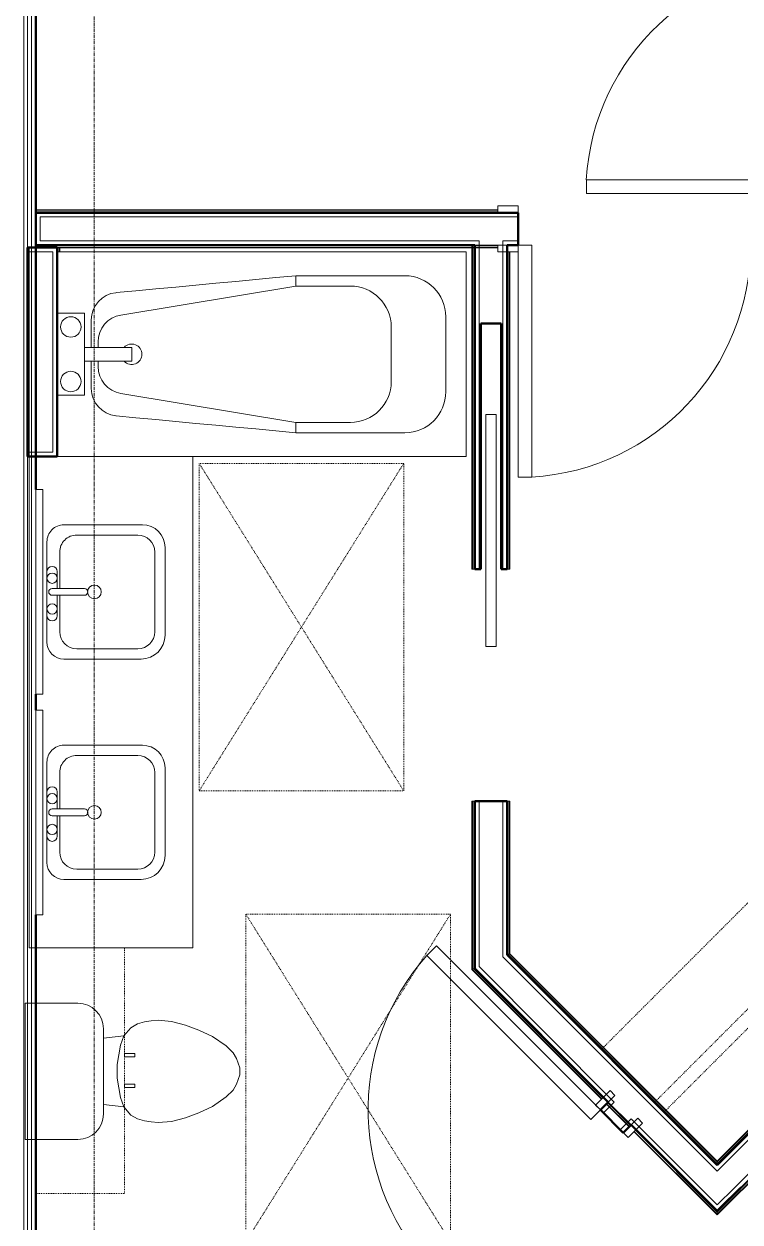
# Model space of a CAD drawing. Header units: inches. Extents: x -4218 to -1830, y 9767 to 12426.
# Drawn here: x -2510.6 to -2405.6, y 10525.4 to 10701 of the extents above; entities that cross this region are included whole.
import ezdxf

# ---------------------------------------------------------------- set-up
doc = ezdxf.new("R2010")
doc.units = ezdxf.units.IN
doc.header["$MEASUREMENT"] = 0
doc.linetypes.add('Dash', pattern=[0.25, 0.125, -0.125])
doc.linetypes.add('Grid Line 1_2_', pattern=[0.875, 0.5, -0.125, 0.125, -0.125])
for name, color, linetype, lineweight in [('0-1', 7, 'Continuous', 5), ('0-2', 253, 'Continuous', 9), ('A-DOOR-1', 7, 'Continuous', 9), ('A-DOOR-2', 50, 'Continuous', 20), ('A-DOOR-FRAM-1', 50, 'Continuous', 20), ('A-GENM-HDLN-1', 7, 'Dash', 9), ('A-WALL-1', 250, 'Continuous', 50), ('A-WALL-2', 10, 'Continuous', 13), ('A-WALL-3', 254, 'Continuous', 9), ('A-WALL-4', 253, 'Continuous', 9), ('A-WALL-5', 252, 'Continuous', 9), ('A-WALL-6', 7, 'Continuous', 9), ('I-WALL-1', 250, 'Continuous', 50), ('I-WALL-3', 253, 'Continuous', 9), ('I-WALL-4', 252, 'Continuous', 9), ('P-SANR-FIXT-1', 7, 'Continuous', 9), ('P-SANR-FIXT-2', 253, 'Continuous', 9), ('P-SANR-FIXT-3', 252, 'Continuous', 9), ('Q-CASE-1', 252, 'Continuous', 9), ('Q-CASE-2', 7, 'Continuous', 9), ('Q-CASE-3', 253, 'Continuous', 9), ('Q-CASE-4', 7, 'Dash', 9), ('Q-CASE-5', 254, 'Continuous', 9), ('Q-CASE-HDLN-1', 7, 'Dash', 9), ('S-GRID-1', 1, 'Grid Line 1_2_', 9)]:
    doc.layers.add(name, color=color, linetype=linetype, lineweight=lineweight)

# ---------------------------------------------------------------- blocks, each defined once
blk = doc.blocks.new('Basic Wall _ INT - W4BØF - _5_8 GYP - 2X4 WOOD_BATT_ - 5_8 GYP_ - ___-2687612-BACKGROUND - 3RD FLOOR')
at = {"layer": 'A-WALL-4'}
for p, q in [((-2444.85, 10562.4), (-2444.91, 10562.37)), ((-2444.7, 10562.46), (-2444.85, 10562.4)), ((-2444.64, 10562.49), (-2444.7, 10562.46)), ((-2444.5, 10562.54), (-2444.52, 10562.53)), ((-2425.16, 10542.71), (-2421.81, 10539.35)), ((-2421.56, 10539.6), (-2424.92, 10542.96)), ((-2408.95, 10526.96), (-2408.95, 10526.99)), ((-2408.95, 10526.71), (-2408.95, 10526.8)), ((-2408.95, 10526.5), (-2408.95, 10526.7)), ((-2408.95, 10526.41), (-2408.95, 10526.5))]:
    blk.add_line(p, q, dxfattribs=at)
at = {"layer": 'A-WALL-5'}
for p, q in [((-2444.85, 10562.4), (-2425.87, 10543.42)), ((-2425.62, 10543.67), (-2444.5, 10562.54)), ((-2425.21, 10542.67), (-2421.85, 10539.31)), ((-2424.97, 10542.84), (-2422.09, 10539.96)), ((-2422.05, 10539.92), (-2421.65, 10539.51)), ((-2408.95, 10526.99), (-2420.85, 10538.9)), ((-2421.1, 10538.65), (-2408.95, 10526.5))]:
    blk.add_line(p, q, dxfattribs=at)
at = {"layer": 'A-WALL-6'}
for p, q in [((-2444.91, 10562.37), (-2425.92, 10543.38)), ((-2444.62, 10562.49), (-2425.71, 10543.58)), ((-2421.14, 10538.6), (-2408.95, 10526.41)), ((-2420.94, 10538.81), (-2408.95, 10526.82))]:
    blk.add_line(p, q, dxfattribs=at)
at = {"layer": 'A-WALL-6', "flags": 128}
for points in [[(-2444.91, 10562.37), (-2444.79, 10562.42), (-2444.7, 10562.46), (-2444.64, 10562.48), (-2444.62, 10562.49)], [(-2444.62, 10562.49), (-2444.62, 10562.49), (-2444.61, 10562.5), (-2444.6, 10562.5), (-2444.58, 10562.51), (-2444.56, 10562.52), (-2444.54, 10562.53)], [(-2408.95, 10526.93), (-2408.95, 10526.9), (-2408.95, 10526.87), (-2408.95, 10526.85), (-2408.95, 10526.83), (-2408.95, 10526.82), (-2408.95, 10526.82)], [(-2408.95, 10526.82), (-2408.95, 10526.79), (-2408.95, 10526.71), (-2408.95, 10526.58), (-2408.95, 10526.41)]]:
    blk.add_lwpolyline(points, dxfattribs=at)
blk = doc.blocks.new('Basic Wall _ INT - W4BØF - _5_8 GYP - 2X4 WOOD_BATT_ - 5_8 GYP_ - ___-2687611-BACKGROUND - 3RD FLOOR')
at = {"layer": 'A-WALL-4'}
for p, q in [((-2439.72, 10564.52), (-2439.75, 10564.51)), ((-2439.55, 10564.6), (-2439.61, 10564.57)), ((-2439.4, 10564.66), (-2439.54, 10564.6)), ((-2439.34, 10564.68), (-2439.4, 10564.66)), ((-2408.95, 10534.21), (-2408.95, 10534.3)), ((-2408.95, 10534), (-2408.95, 10534.21)), ((-2408.95, 10533.91), (-2408.95, 10534)), ((-2408.95, 10533.71), (-2408.95, 10533.74))]:
    blk.add_line(p, q, dxfattribs=at)
at = {"layer": 'A-WALL-5'}
for p, q in [((-2408.95, 10533.71), (-2439.75, 10564.51)), ((-2439.4, 10564.66), (-2408.95, 10534.21))]:
    blk.add_line(p, q, dxfattribs=at)
at = {"layer": 'A-WALL-6'}
for p, q in [((-2408.95, 10533.89), (-2439.62, 10564.56)), ((-2439.34, 10564.68), (-2408.95, 10534.3))]:
    blk.add_line(p, q, dxfattribs=at)
at = {"layer": 'A-WALL-6', "flags": 128}
for points in [[(-2439.71, 10564.53), (-2439.68, 10564.54), (-2439.66, 10564.55), (-2439.65, 10564.55), (-2439.63, 10564.56), (-2439.63, 10564.56), (-2439.62, 10564.56)], [(-2439.62, 10564.56), (-2439.6, 10564.57), (-2439.55, 10564.6), (-2439.45, 10564.63), (-2439.34, 10564.68)], [(-2408.95, 10534.3), (-2408.95, 10534.13), (-2408.95, 10534), (-2408.95, 10533.92), (-2408.95, 10533.89)], [(-2408.95, 10533.89), (-2408.95, 10533.88), (-2408.95, 10533.87), (-2408.95, 10533.85), (-2408.95, 10533.83), (-2408.95, 10533.8), (-2408.95, 10533.77)]]:
    blk.add_lwpolyline(points, dxfattribs=at)
blk = doc.blocks.new('Basic Wall _ INT - W4BØF - _5_8 GYP - 2X4 WOOD_BATT_ - 5_8 GYP_ - ___-2687614-BACKGROUND - 3RD FLOOR')
at = {"layer": 'A-WALL-4'}
for p, q in [((-2439.75, 10564.51), (-2439.72, 10564.52)), ((-2439.61, 10564.57), (-2439.55, 10564.6)), ((-2439.54, 10564.6), (-2439.4, 10564.66)), ((-2439.4, 10564.66), (-2439.34, 10564.68))]:
    blk.add_line(p, q, dxfattribs=at)
at = {"layer": 'A-WALL-5'}
for p, q in [((-2439.75, 10621.06), (-2439.75, 10667.57)), ((-2439.4, 10667.57), (-2439.4, 10621.06)), ((-2439.75, 10621.06), (-2439.72, 10621.06)), ((-2439.61, 10621.06), (-2439.55, 10621.06)), ((-2439.54, 10621.06), (-2439.4, 10621.06)), ((-2439.4, 10621.06), (-2439.34, 10621.06)), ((-2439.72, 10587.06), (-2439.75, 10587.06)), ((-2439.75, 10564.51), (-2439.75, 10587.06)), ((-2439.55, 10587.06), (-2439.61, 10587.06)), ((-2439.4, 10587.06), (-2439.54, 10587.06)), ((-2439.34, 10587.06), (-2439.4, 10587.06)), ((-2439.4, 10587.06), (-2439.4, 10564.66))]:
    blk.add_line(p, q, dxfattribs=at)
at = {"layer": 'A-WALL-6'}
for p, q in [((-2439.62, 10621.06), (-2439.62, 10667.57)), ((-2439.34, 10667.57), (-2439.34, 10621.06)), ((-2439.71, 10621.06), (-2439.75, 10621.06)), ((-2439.62, 10621.06), (-2439.71, 10621.06)), ((-2439.34, 10621.06), (-2439.62, 10621.06)), ((-2439.75, 10587.06), (-2439.71, 10587.06)), ((-2439.71, 10587.06), (-2439.62, 10587.06)), ((-2439.62, 10564.56), (-2439.62, 10587.06)), ((-2439.62, 10587.06), (-2439.34, 10587.06)), ((-2439.34, 10587.06), (-2439.34, 10564.68))]:
    blk.add_line(p, q, dxfattribs=at)
at = {"layer": 'A-WALL-6', "flags": 128}
for points in [[(-2439.62, 10564.56), (-2439.63, 10564.56), (-2439.63, 10564.56), (-2439.65, 10564.55), (-2439.66, 10564.55), (-2439.68, 10564.54), (-2439.71, 10564.53)], [(-2439.34, 10564.68), (-2439.45, 10564.63), (-2439.55, 10564.6), (-2439.6, 10564.57), (-2439.62, 10564.56)]]:
    blk.add_lwpolyline(points, dxfattribs=at)
blk = doc.blocks.new('Basic Wall _ INT - W4BØF - _5_8 GYP - 2X4 WOOD_BATT_ - 5_8 GYP_ - ___-2687613-BACKGROUND - 3RD FLOOR')
at = {"layer": 'A-WALL-3'}
for p, q in [((-2444.85, 10668.57), (-2444.91, 10668.57)), ((-2444.7, 10668.57), (-2444.85, 10668.57)), ((-2444.64, 10668.57), (-2444.7, 10668.57)), ((-2444.5, 10668.57), (-2444.52, 10668.57))]:
    blk.add_line(p, q, dxfattribs=at)
at = {"layer": 'A-WALL-4'}
for p, q in [((-2444.91, 10668.57), (-2444.62, 10668.57)), ((-2444.85, 10668.43), (-2444.85, 10668.38)), ((-2444.85, 10668.37), (-2444.85, 10668.29)), ((-2444.85, 10668.28), (-2444.85, 10668.17)), ((-2444.62, 10668.57), (-2444.61, 10668.57)), ((-2444.61, 10668.57), (-2444.6, 10668.57)), ((-2444.6, 10668.57), (-2444.56, 10668.57)), ((-2444.91, 10562.37), (-2444.85, 10562.4)), ((-2444.85, 10562.4), (-2444.7, 10562.46)), ((-2444.7, 10562.46), (-2444.64, 10562.49)), ((-2444.52, 10562.53), (-2444.5, 10562.54))]:
    blk.add_line(p, q, dxfattribs=at)
at = {"layer": 'A-WALL-5'}
for p, q in [((-2444.91, 10668.43), (-2444.91, 10668.38)), ((-2444.91, 10668.37), (-2444.91, 10668.29)), ((-2444.91, 10668.28), (-2444.91, 10668.17)), ((-2444.85, 10668.16), (-2444.85, 10621.06)), ((-2444.56, 10668.57), (-2444.54, 10668.57)), ((-2444.54, 10668.57), (-2444.5, 10668.57)), ((-2444.5, 10621.06), (-2444.5, 10668.57)), ((-2444.91, 10621.06), (-2444.85, 10621.06)), ((-2444.85, 10621.06), (-2444.7, 10621.06)), ((-2444.7, 10621.06), (-2444.64, 10621.06)), ((-2444.52, 10621.06), (-2444.5, 10621.06)), ((-2444.85, 10587.06), (-2444.91, 10587.06)), ((-2444.7, 10587.06), (-2444.85, 10587.06)), ((-2444.85, 10587.06), (-2444.85, 10562.4)), ((-2444.64, 10587.06), (-2444.7, 10587.06)), ((-2444.5, 10587.06), (-2444.52, 10587.06)), ((-2444.5, 10562.54), (-2444.5, 10587.06))]:
    blk.add_line(p, q, dxfattribs=at)
at = {"layer": 'A-WALL-6'}
for p, q in [((-2444.91, 10668.16), (-2444.91, 10621.06)), ((-2444.62, 10668.57), (-2444.62, 10621.06)), ((-2444.62, 10621.06), (-2444.91, 10621.06)), ((-2444.54, 10621.06), (-2444.62, 10621.06)), ((-2444.5, 10621.06), (-2444.54, 10621.06)), ((-2444.91, 10587.06), (-2444.62, 10587.06)), ((-2444.91, 10587.06), (-2444.91, 10562.37)), ((-2444.62, 10587.06), (-2444.62, 10562.49)), ((-2444.62, 10587.06), (-2444.54, 10587.06)), ((-2444.54, 10587.06), (-2444.5, 10587.06))]:
    blk.add_line(p, q, dxfattribs=at)
at = {"layer": 'A-WALL-6', "flags": 128}
for points in [[(-2444.62, 10562.49), (-2444.64, 10562.48), (-2444.7, 10562.46), (-2444.79, 10562.42), (-2444.91, 10562.37)], [(-2444.54, 10562.53), (-2444.56, 10562.52), (-2444.58, 10562.51), (-2444.6, 10562.5), (-2444.61, 10562.5), (-2444.62, 10562.49), (-2444.62, 10562.49)]]:
    blk.add_lwpolyline(points, dxfattribs=at)
blk = doc.blocks.new('POCKET - FLUSH - 2-10 x 6-8-2882530-BACKGROUND - 3RD FLOOR')
at = {"layer": 'A-DOOR-2'}
for p, q in [((-39.67, -0.75), (-39.67, 0.75)), ((-39.67, 0.75), (-5.67, 0.75)), ((-5.67, 0.75), (-5.67, -0.75)), ((-5.67, -0.75), (-39.67, -0.75))]:
    blk.add_line(p, q, dxfattribs=at)
blk = doc.blocks.new('Bath Tub - Maestro - 60_x30_-1372872-BACKGROUND - 3RD FLOOR')
at = {"layer": 'P-SANR-FIXT-1'}
for p, q in [((60, 0), (0, 0)), ((60, -30), (60, 0)), ((35, -3.5), (51, -3.5)), ((35, -5), (35, -3.5)), ((35, -5), (9.35, -9.26)), ((43, -5), (35, -5)), ((4, -9), (0, -9)), ((4, -14), (4, -9)), ((5, -14), (5, -9.96)), ((57, -9.5), (57, -20.5)), ((49, -19), (49, -11)), ((4, -16), (4, -14)), ((4, -14), (10.94, -14)), ((6, -13.2), (6, -14)), ((10.94, -16), (10.94, -14)), ((4, -21), (4, -16)), ((10.94, -16), (4, -16)), ((5, -20.04), (5, -16)), ((6, -16), (6, -16.8)), ((0, -21), (4, -21)), ((9.35, -20.74), (35, -25)), ((35, -25), (35, -26.5)), ((35, -25), (43, -25)), ((51, -26.5), (35, -26.5)), ((19.88, -30), (60, -30))]:
    blk.add_line(p, q, dxfattribs=at)
at = {"layer": 'P-SANR-FIXT-1', "flags": 128}
for points in [[(8.63, -5.97), (11.56, -5.7), (14.49, -5.42), (17.42, -5.15), (20.35, -4.87), (23.28, -4.6), (26.21, -4.32), (29.14, -4.05), (32.07, -3.77), (35, -3.5)], [(35, -26.5), (32.07, -26.23), (29.14, -25.95), (26.21, -25.68), (23.28, -25.4), (20.35, -25.13), (17.42, -24.85), (14.49, -24.58), (11.56, -24.3), (8.63, -24.03)]]:
    blk.add_lwpolyline(points, dxfattribs=at)
at = {"layer": 'P-SANR-FIXT-1'}
for centre, radius, start, end in [((51, -9.5), 6, 0, 90), ((43, -11), 6, 360, 90), ((9, -9.96), 4, 95.3558, 180), ((2, -11), 1.5, 0, 180), ((10, -13.2), 4, 99.4223, 180), ((2, -11), 1.5, 180, 360), ((10.94, -15), 1.5, 0, 137.9289), ((10.94, -15), 1.5, 222.0711, 360), ((2, -19), 1.5, 0, 180), ((10, -16.8), 4, 180, 260.5777), ((2, -19), 1.5, 180, 360), ((43, -19), 6, 270, 0), ((9, -20.04), 4, 180, 264.6442), ((51, -20.5), 6, 270, 0)]:
    blk.add_arc(centre, radius, start, end, dxfattribs=at)
at = {"layer": 'P-SANR-FIXT-2'}
blk.add_line((0, -9), (0, -21), dxfattribs=at)
at = {"layer": 'P-SANR-FIXT-3'}
for p, q in [((0, 0), (0, -9)), ((0, -9), (0, -21)), ((0, -21), (0, -30))]:
    blk.add_line(p, q, dxfattribs=at)
blk = doc.blocks.new('Toilet-Domestic-3D - Toilet-Domestic-3D-1352612-BACKGROUND - 3RD FLOOR')
at = {"layer": 'P-SANR-FIXT-1'}
for p, q in [((-9.98, 11.75), (-9.98, 17.93)), ((9.98, 17.93), (9.98, 11.75)), ((6.25, 8.02), (-6.25, 8.02)), ((-4.86, 8.02), (-5.21, 5)), ((4.86, 8.02), (5.21, 5)), ((-3.84, 5.5), (-5.21, 5)), ((-1, 6), (-3.84, 5.5)), ((1, 6), (-1, 6)), ((3.84, 5.5), (1, 6)), ((5.21, 5), (3.84, 5.5)), ((-6.4, 4), (-6.97, 3)), ((-5.21, 5), (-6.4, 4)), ((6.4, 4), (5.21, 5)), ((6.97, 3), (6.4, 4)), ((-7.24, 2), (-7.41, 1)), ((-6.97, 3), (-7.24, 2)), ((7.24, 2), (6.97, 3)), ((7.41, 1), (7.24, 2)), ((-7.41, 1), (-7.5, 0)), ((7.5, 0), (7.41, 1)), ((-7.5, 0), (-7.33, -1.99)), ((7.33, -1.99), (7.5, 0)), ((-7.33, -1.99), (-6.79, -4)), ((6.79, -4), (7.33, -1.99)), ((-6.79, -4), (-6.06, -6)), ((6.06, -6), (6.79, -4)), ((-6.06, -6), (-5.13, -8)), ((5.13, -8), (6.06, -6)), ((-5.13, -8), (-3.74, -10)), ((3.74, -10), (5.13, -8)), ((-3.74, -10), (-2.74, -11)), ((2.74, -11), (3.74, -10)), ((-2.74, -11), (-1.87, -11.5)), ((-1.87, -11.5), (-0.5, -12)), ((-0.5, -12), (0.5, -12)), ((0.5, -12), (1.87, -11.5)), ((1.87, -11.5), (2.74, -11))]:
    blk.add_line(p, q, dxfattribs=at)
for centre, start, end in [((-6.25, 11.75), 180, 270), ((6.25, 11.75), 270, 360)]:
    blk.add_arc(centre, 3.73, start, end, dxfattribs=at)
at = {"layer": 'P-SANR-FIXT-3'}
for p, q in [((-9.98, 19.48), (9.98, 19.48)), ((-9.98, 17.93), (-9.98, 19.48)), ((9.98, 19.48), (9.98, 17.93))]:
    blk.add_line(p, q, dxfattribs=at)
blk = doc.blocks.new('Bath Vanity - Bath Vanity 72_-2551085-BACKGROUND - 3RD FLOOR')
at = {"layer": 'Q-CASE-1'}
for p, q in [((36.74, 0), (-35.26, 0)), ((-35.26, 0), (-35.26, -1)), ((36.74, -4.13), (36.74, -1))]:
    blk.add_line(p, q, dxfattribs=at)
at = {"layer": 'Q-CASE-2'}
for p, q in [((-35.26, -1), (-35.26, -24)), ((36.74, -24), (36.74, -4.13)), ((-35.26, -24), (36.74, -24))]:
    blk.add_line(p, q, dxfattribs=at)
at = {"layer": 'Q-CASE-3'}
blk.add_line((36.74, -1), (36.74, -0.04), dxfattribs=at)
blk = doc.blocks.new('ADA Clearances - 30_x48_-3054095-BACKGROUND - 3RD FLOOR')
at = {"layer": 'A-GENM-HDLN-1'}
for p, q in [((15, -24), (-15, 24)), ((-15, -24), (15, 24)), ((15, 24), (-15, 24)), ((-15, 24), (-15, -24)), ((15, -24), (15, 24)), ((-15, -24), (15, -24))]:
    blk.add_line(p, q, dxfattribs=at)
blk = doc.blocks.new('M_Sink Vanity-Square - 500 x 440mm-1352614-BACKGROUND - 3RD FLOOR')
at = {"layer": 'P-SANR-FIXT-1'}
for p, q in [((7.96, 7.09), (-6.72, 7.09)), ((7.96, 7.09), (-6.72, 7.09)), ((3.62, 7.09), (-2.88, 7.09)), ((-2.88, 5.59), (0.12, 5.59)), ((0.12, 6.33), (0.12, 1.59)), ((1.12, 6.33), (1.12, 1.59)), ((1.12, 5.59), (3.62, 5.59)), ((-9.22, 4.59), (-9.22, -6.73)), ((-9.22, 4.59), (-9.22, -6.73)), ((0.12, 5.22), (-5.22, 5.22)), ((6.46, 5.22), (1.12, 5.22)), ((10.46, -6.91), (10.46, 4.59)), ((10.46, -6.91), (10.46, 4.59)), ((-7.72, 2.72), (-7.72, -6.23)), ((8.96, -6.23), (8.96, 2.72)), ((-5.22, -8.73), (6.46, -8.73)), ((-5.72, -10.23), (7.14, -10.23)), ((-5.72, -10.23), (7.14, -10.23))]:
    blk.add_line(p, q, dxfattribs=at)
for centre, radius, start, end in [((-6.72, 4.59), 2.5, 90, 180), ((-6.72, 4.59), 2.5, 90, 180), ((-2.88, 6.34), 0.75, 90, 270), ((-1.88, 6.34), 0.75, 360, 180), ((2.62, 6.34), 0.75, 360, 180), ((3.62, 6.34), 0.75, 270, 90), ((7.96, 4.59), 2.5, 0, 90), ((7.96, 4.59), 2.5, 360, 90), ((-1.88, 6.34), 0.75, 180, 0), ((0.62, 6.33), 0.5, 360, 180), ((2.62, 6.34), 0.75, 180, 360), ((-5.22, 2.72), 2.5, 90, 180), ((6.46, 2.72), 2.5, 0, 90), ((0.62, 0.13), 1, 360, 180), ((0.62, 0.13), 1, 180, 0), ((0.62, 1.59), 0.5, 180, 0), ((-5.72, -6.73), 3.5, 180, 270), ((-5.72, -6.73), 3.5, 180, 270), ((-5.22, -6.23), 2.5, 180, 270), ((6.46, -6.23), 2.5, 270, 0), ((7.14, -6.91), 3.32, 270, 360), ((7.14, -6.91), 3.32, 270, 0)]:
    blk.add_arc(centre, radius, start, end, dxfattribs=at)
blk = doc.blocks.new('Basic Wall _ INT - W4BØF - _5_8 GYP - 2X4 WOOD_BATT_ - 5_8 GYP_ - ___-2687616-BACKGROUND - 3RD FLOOR')
at = {"layer": 'A-WALL-4'}
for p, q in [((-2408.95, 10526.99), (-2408.95, 10526.96)), ((-2408.95, 10526.8), (-2408.95, 10526.71)), ((-2408.95, 10526.7), (-2408.95, 10526.5)), ((-2408.95, 10526.5), (-2408.95, 10526.41))]:
    blk.add_line(p, q, dxfattribs=at)
at = {"layer": 'A-WALL-5'}
for p, q in [((-2408.95, 10526.99), (-2335.14, 10600.8)), ((-2334.89, 10600.55), (-2408.95, 10526.5))]:
    blk.add_line(p, q, dxfattribs=at)
at = {"layer": 'A-WALL-6'}
for p, q in [((-2408.95, 10526.82), (-2335.05, 10600.71)), ((-2334.85, 10600.51), (-2408.95, 10526.41))]:
    blk.add_line(p, q, dxfattribs=at)
at = {"layer": 'A-WALL-6', "flags": 128}
for points in [[(-2408.95, 10526.82), (-2408.95, 10526.82), (-2408.95, 10526.83), (-2408.95, 10526.85), (-2408.95, 10526.87), (-2408.95, 10526.9), (-2408.95, 10526.93)], [(-2408.95, 10526.41), (-2408.95, 10526.58), (-2408.95, 10526.71), (-2408.95, 10526.79), (-2408.95, 10526.82)]]:
    blk.add_lwpolyline(points, dxfattribs=at)
blk = doc.blocks.new('Basic Wall _ INT - W4BØF - _5_8 GYP - 2X4 WOOD_BATT_ - 5_8 GYP_ - ___-2687615-BACKGROUND - 3RD FLOOR')
at = {"layer": 'A-WALL-4'}
for p, q in [((-2408.95, 10534.3), (-2408.95, 10534.21)), ((-2408.95, 10534.21), (-2408.95, 10534)), ((-2408.95, 10534), (-2408.95, 10533.91)), ((-2408.95, 10533.74), (-2408.95, 10533.71))]:
    blk.add_line(p, q, dxfattribs=at)
at = {"layer": 'A-WALL-5'}
for p, q in [((-2352.71, 10590.44), (-2408.95, 10534.21)), ((-2408.95, 10533.71), (-2352.3, 10590.36))]:
    blk.add_line(p, q, dxfattribs=at)
at = {"layer": 'A-WALL-6'}
for p, q in [((-2352.3, 10590.54), (-2408.95, 10533.89)), ((-2352.71, 10590.53), (-2408.95, 10534.3))]:
    blk.add_line(p, q, dxfattribs=at)
at = {"layer": 'A-WALL-6', "flags": 128}
for points in [[(-2408.95, 10533.89), (-2408.95, 10533.92), (-2408.95, 10534), (-2408.95, 10534.13), (-2408.95, 10534.3)], [(-2408.95, 10533.77), (-2408.95, 10533.8), (-2408.95, 10533.83), (-2408.95, 10533.85), (-2408.95, 10533.87), (-2408.95, 10533.88), (-2408.95, 10533.89)]]:
    blk.add_lwpolyline(points, dxfattribs=at)
blk = doc.blocks.new('OD_CW_Closet - OD_CW_Closet-2622443-BACKGROUND - 3RD FLOOR')
at = {"layer": 'Q-CASE-HDLN-1'}
for p, q in [((0.74, -24), (0.74, 0)), ((0.74, 0), (80.94, 0)), ((80.94, 0), (80.94, -24)), ((0.74, -11), (80.94, -11)), ((0.74, -13), (80.94, -13)), ((80.94, -24), (0.74, -24))]:
    blk.add_line(p, q, dxfattribs=at)
blk = doc.blocks.new('SWING - SINGLE - FLUSH - 2-10 x 6-8 - PRIVACY-3199407-BACKGROUND - 3RD FLOOR')
at = {"layer": 'A-DOOR-1'}
blk.add_arc((17, 2.37), 34.07, 93.3657, 180, dxfattribs=at)
at = {"layer": 'A-DOOR-2'}
for p, q in [((15, 2.37), (15, 36.38)), ((17, 36.38), (15, 36.38)), ((17, 2.37), (17, 36.38)), ((17, 2.37), (15, 2.37))]:
    blk.add_line(p, q, dxfattribs=at)
at = {"layer": 'A-DOOR-FRAM-1'}
for p, q in [((-17, 3.37), (-20, 3.37)), ((-20, 3.37), (-20, 2.37)), ((-20, 2.37), (-17, 2.37)), ((-17, 2.37), (-17, 3.37)), ((20, 3.37), (17, 3.37)), ((17, 3.37), (17, 2.37)), ((17, 2.37), (20, 2.37)), ((20, 2.37), (20, 3.37)), ((-17, -2.38), (-20, -2.38)), ((-20, -2.38), (-20, -3.38)), ((-20, -3.38), (-17, -3.38)), ((-17, -3.38), (-17, -2.38)), ((20, -2.38), (17, -2.38)), ((17, -2.38), (17, -3.38)), ((17, -3.38), (20, -3.38)), ((20, -3.38), (20, -2.38))]:
    blk.add_line(p, q, dxfattribs=at)
blk = doc.blocks.new('SWING - SINGLE - FLUSH - 2-8 x 6-8 - PASSAGE-3199406-BACKGROUND - 3RD FLOOR')
at = {"layer": 'A-DOOR-1'}
blk.add_arc((16, 2.37), 32.07, 93.5759, 180, dxfattribs=at)
at = {"layer": 'A-DOOR-2'}
for p, q in [((14, 2.37), (14, 34.38)), ((16, 34.38), (14, 34.38)), ((16, 2.37), (16, 34.38)), ((16, 2.37), (14, 2.37))]:
    blk.add_line(p, q, dxfattribs=at)
at = {"layer": 'A-DOOR-FRAM-1'}
for p, q in [((-16, 3.37), (-19, 3.37)), ((-19, 3.37), (-19, 2.37)), ((-19, 2.37), (-16, 2.37)), ((-16, 2.37), (-16, 3.37)), ((19, 3.37), (16, 3.37)), ((16, 3.37), (16, 2.37)), ((16, 2.37), (19, 2.37)), ((19, 2.37), (19, 3.37)), ((-16, -2.38), (-19, -2.38)), ((-19, -2.38), (-19, -3.38)), ((-19, -3.38), (-16, -3.38)), ((-16, -3.38), (-16, -2.38)), ((19, -2.38), (16, -2.38)), ((16, -2.38), (16, -3.38)), ((16, -3.38), (19, -3.38)), ((19, -3.38), (19, -2.38))]:
    blk.add_line(p, q, dxfattribs=at)
blk = doc.blocks.new('SWING - SINGLE - FLUSH - 2-10 x 6-8 - PRIVACY-3199405-BACKGROUND - 3RD FLOOR')
at = {"layer": 'A-DOOR-1'}
blk.add_arc((17, -2.38), 34.07, 180, 266.6343, dxfattribs=at)
at = {"layer": 'A-DOOR-2'}
for p, q in [((15, -2.38), (15, -36.38)), ((17, -2.38), (15, -2.38)), ((17, -2.38), (17, -36.38)), ((17, -36.38), (15, -36.38))]:
    blk.add_line(p, q, dxfattribs=at)
at = {"layer": 'A-DOOR-FRAM-1'}
for p, q in [((-20, 2.37), (-20, 3.37)), ((-20, 3.37), (-17, 3.37)), ((-17, 2.37), (-20, 2.37)), ((-17, 3.37), (-17, 2.37)), ((17, 2.37), (17, 3.37)), ((17, 3.37), (20, 3.37)), ((20, 2.37), (17, 2.37)), ((20, 3.37), (20, 2.37)), ((-20, -2.38), (-17, -2.38)), ((-20, -3.38), (-20, -2.38)), ((-17, -3.38), (-20, -3.38)), ((-17, -2.38), (-17, -3.38)), ((17, -2.38), (20, -2.38)), ((17, -3.38), (17, -2.38)), ((20, -3.38), (17, -3.38)), ((20, -2.38), (20, -3.38))]:
    blk.add_line(p, q, dxfattribs=at)
blk = doc.blocks.new('Basic Wall _ INT - W4BØF - _5_8 GYP - 2X4 WOOD_BATT_ - 5_8 GYP_ - ___-2694537-BACKGROUND - 3RD FLOOR')
at = {"layer": 'A-WALL-4'}
for p, q in [((-2508.87, 10673.74), (-2508.87, 10673.68)), ((-2508.87, 10673.68), (-2508.87, 10673.53)), ((-2508.87, 10673.53), (-2508.87, 10673.46)), ((-2508.87, 10673.35), (-2508.87, 10673.32)), ((-2441.12, 10673.32), (-2438.12, 10673.32))]:
    blk.add_line(p, q, dxfattribs=at)
at = {"layer": 'A-WALL-5'}
for p, q in [((-2508.87, 10673.45), (-2508.87, 10673.74)), ((-2441.12, 10673.68), (-2508.87, 10673.68)), ((-2508.87, 10673.37), (-2508.87, 10673.45)), ((-2508.87, 10673.32), (-2508.87, 10673.37)), ((-2508.87, 10673.32), (-2441.12, 10673.32))]:
    blk.add_line(p, q, dxfattribs=at)
at = {"layer": 'A-WALL-6'}
for p, q in [((-2441.12, 10673.74), (-2508.87, 10673.74)), ((-2441.12, 10673.45), (-2508.87, 10673.45))]:
    blk.add_line(p, q, dxfattribs=at)
blk = doc.blocks.new('Basic Wall _ INT - W4BØF - _5_8 GYP - 2X4 WOOD_BATT_ - 5_8 GYP_ - ___-2694538-BACKGROUND - 3RD FLOOR')
at = {"layer": 'A-WALL-4'}
for p, q in [((-2508.87, 10668.57), (-2508.87, 10668.55)), ((-2508.87, 10668.43), (-2508.87, 10668.37)), ((-2508.87, 10668.37), (-2508.87, 10668.22)), ((-2444.79, 10668.22), (-2444.91, 10668.22)), ((-2444.7, 10668.22), (-2444.79, 10668.22)), ((-2444.64, 10668.22), (-2444.7, 10668.22)), ((-2444.5, 10668.57), (-2441.12, 10668.57)), ((-2443.88, 10668.22), (-2444.5, 10668.22)), ((-2441.12, 10668.22), (-2443.87, 10668.22))]:
    blk.add_line(p, q, dxfattribs=at)
at = {"layer": 'A-WALL-5'}
for p, q in [((-2508.87, 10668.53), (-2508.87, 10668.57)), ((-2508.87, 10668.57), (-2444.5, 10668.57)), ((-2508.87, 10668.51), (-2508.87, 10668.53)), ((-2508.87, 10668.45), (-2508.87, 10668.51)), ((-2508.87, 10668.2), (-2508.87, 10668.45)), ((-2444.91, 10668.22), (-2508.87, 10668.22)), ((-2505.79, 10668.16), (-2508.87, 10668.16)), ((-2505.55, 10668.16), (-2505.6, 10668.16)), ((-2505.45, 10668.16), (-2505.55, 10668.16)), ((-2505.34, 10668.16), (-2505.45, 10668.16)), ((-2444.79, 10668.16), (-2444.91, 10668.16)), ((-2444.7, 10668.16), (-2444.79, 10668.16)), ((-2444.64, 10668.16), (-2444.7, 10668.16)), ((-2444.5, 10668.45), (-2443.88, 10668.45)), ((-2443.88, 10668.16), (-2444.5, 10668.16)), ((-2441.12, 10668.16), (-2443.86, 10668.16)), ((-2443.84, 10668.45), (-2441.12, 10668.45))]:
    blk.add_line(p, q, dxfattribs=at)
at = {"layer": 'A-WALL-6'}
for p, q in [((-2508.87, 10668.45), (-2444.5, 10668.45)), ((-2444.91, 10668.16), (-2505.34, 10668.16))]:
    blk.add_line(p, q, dxfattribs=at)
blk = doc.blocks.new('SWING - SINGLE - FLUSH - 2-10 x 6-8 - PASSAGE-3199424-BACKGROUND - 3RD FLOOR')
at = {"layer": 'A-DOOR-1'}
blk.add_arc((17, 2.37), 34.07, 93.3657, 180, dxfattribs=at)
at = {"layer": 'A-DOOR-2'}
for p, q in [((15, 2.37), (15, 36.38)), ((17, 36.38), (15, 36.38)), ((17, 2.37), (17, 36.38)), ((17, 2.37), (15, 2.37))]:
    blk.add_line(p, q, dxfattribs=at)
at = {"layer": 'A-DOOR-FRAM-1'}
for p, q in [((-17, 3.37), (-20, 3.37)), ((-20, 3.37), (-20, 2.37)), ((-20, 2.37), (-17, 2.37)), ((-17, 2.37), (-17, 3.37)), ((20, 3.37), (17, 3.37)), ((17, 3.37), (17, 2.37)), ((17, 2.37), (20, 2.37)), ((20, 2.37), (20, 3.37)), ((-17, -2.38), (-20, -2.38)), ((-20, -2.38), (-20, -3.38)), ((-20, -3.38), (-17, -3.38)), ((-17, -3.38), (-17, -2.38)), ((20, -2.38), (17, -2.38)), ((17, -2.38), (17, -3.38)), ((17, -3.38), (20, -3.38)), ((20, -3.38), (20, -2.38))]:
    blk.add_line(p, q, dxfattribs=at)
blk = doc.blocks.new('300 Series Wall Hung Cabinet_326 - 36_-2909952-BACKGROUND - 3RD FLOOR')
at = {"layer": 'Q-CASE-2'}
for p, q in [((-2.5, -13.19), (-2.01, -13.19)), ((-2.5, -13.19), (-2.5, -14.69)), ((-2.01, -14.69), (-2.01, -13.19)), ((2, -13.19), (2.49, -13.19)), ((2, -13.19), (2, -14.69)), ((2.49, -14.69), (2.49, -13.19)), ((-2.5, -14.69), (-2.01, -14.69)), ((2, -14.69), (2.49, -14.69))]:
    blk.add_line(p, q, dxfattribs=at)
at = {"layer": 'Q-CASE-4'}
for p, q in [((18, -0.19), (-18, -0.19)), ((-18, -0.19), (-18, -13.19)), ((18, -13.19), (18, -0.19)), ((-18, -13.19), (18, -13.19))]:
    blk.add_line(p, q, dxfattribs=at)
blk = doc.blocks.new('BATHROOM MIRROR - BATHROOM MIRROR 30_-3124767-BACKGROUND - 3RD FLOOR')
at = {"layer": 'Q-CASE-2'}
for p, q in [((15.74, 24), (-14.26, 24)), ((-14.26, 23), (-14.26, 24)), ((-14.26, 23), (15.74, 23)), ((15.74, 24), (15.74, 23))]:
    blk.add_line(p, q, dxfattribs=at)
at = {"layer": 'Q-CASE-5'}
blk.add_line((12.74, 24), (-11.26, 24), dxfattribs=at)
blk = doc.blocks.new('Basic Wall _ INT - W4FØF - INT - _5_8 GYP - 2X4 WOOD_BATT__ - ___-3105905-BACKGROUND - 3RD FLOOR')
at = {"layer": 'A-WALL-4'}
for p, q in [((-2505.4, 10668.2), (-2505.54, 10668.2)), ((-2505.34, 10668.2), (-2505.4, 10668.2))]:
    blk.add_line(p, q, dxfattribs=at)
at = {"layer": 'A-WALL-5'}
for p, q in [((-2505.72, 10668.2), (-2505.75, 10668.2)), ((-2505.75, 10668.2), (-2505.75, 10667.57)), ((-2505.55, 10668.2), (-2505.61, 10668.2)), ((-2505.4, 10667.57), (-2505.4, 10668.16))]:
    blk.add_line(p, q, dxfattribs=at)
at = {"layer": 'A-WALL-6'}
for p, q in [((-2505.75, 10668.2), (-2505.71, 10668.2)), ((-2505.71, 10668.2), (-2505.62, 10668.2)), ((-2505.62, 10667.57), (-2505.62, 10668.2)), ((-2505.62, 10668.2), (-2505.34, 10668.2)), ((-2505.34, 10667.57), (-2505.34, 10668.2))]:
    blk.add_line(p, q, dxfattribs=at)
blk = doc.blocks.new('CTR - 1st Phase - Unit Layouts_rvt-1-BACKGROUND - 3RD FLOOR')
at = {"layer": 'A-WALL-1'}
for p, q in [((-2438.12, 10673.32), (-2508.87, 10673.32)), ((-2508.87, 10673.32), (-2508.87, 10672.7)), ((-2508.87, 10672.7), (-2508.87, 10669.2)), ((-2438.12, 10668.57), (-2438.12, 10673.32)), ((-2508.87, 10669.2), (-2508.87, 10668.57)), ((-2509.87, 10668.2), (-2510.12, 10668.2)), ((-2510.12, 10668.2), (-2510.12, 10637.57)), ((-2506.37, 10668.2), (-2509.87, 10668.2)), ((-2508.87, 10668.57), (-2444.5, 10668.57)), ((-2505.75, 10668.2), (-2506.37, 10668.2)), ((-2505.75, 10637.57), (-2505.75, 10668.2)), ((-2444.5, 10668.57), (-2444.5, 10621.06)), ((-2439.75, 10621.06), (-2439.75, 10668.57)), ((-2439.75, 10668.57), (-2438.12, 10668.57)), ((-2443.62, 10621.06), (-2443.62, 10657.06)), ((-2443.62, 10657.06), (-2440.62, 10657.06)), ((-2440.62, 10657.06), (-2440.62, 10621.06)), ((-2510.12, 10637.57), (-2509.87, 10637.57)), ((-2509.87, 10637.57), (-2506.37, 10637.57)), ((-2506.37, 10637.57), (-2505.75, 10637.57)), ((-2444.5, 10621.06), (-2443.62, 10621.06)), ((-2440.62, 10621.06), (-2439.75, 10621.06)), ((-2352.3, 10590.36), (-2408.95, 10533.71)), ((-2439.75, 10587.06), (-2444.5, 10587.06)), ((-2444.5, 10587.06), (-2444.5, 10569.26)), ((-2439.75, 10564.51), (-2439.75, 10587.06)), ((-2444.5, 10569.26), (-2444.5, 10563.43)), ((-2444.5, 10563.43), (-2444.5, 10562.54)), ((-2408.95, 10533.71), (-2439.75, 10564.51)), ((-2444.5, 10562.54), (-2424.92, 10542.96)), ((-2424.92, 10542.96), (-2426.07, 10541.81)), ((-2426.07, 10541.81), (-2422.71, 10538.45)), ((-2422.71, 10538.45), (-2421.56, 10539.6)), ((-2421.56, 10539.6), (-2408.95, 10526.99)), ((-2408.51, 10527.44), (-2405.59, 10530.35)), ((-2408.95, 10526.99), (-2408.51, 10527.44))]:
    blk.add_line(p, q, dxfattribs=at)
at = {"layer": 'A-WALL-2'}
for p, q in [((-2508.25, 10672.7), (-2508.25, 10669.2)), ((-2438.12, 10672.7), (-2508.25, 10672.7)), ((-2443.87, 10669.2), (-2508.25, 10669.2)), ((-2443.87, 10669.2), (-2443.87, 10668.57)), ((-2440.37, 10669.2), (-2440.37, 10668.57)), ((-2438.12, 10669.2), (-2440.37, 10669.2)), ((-2509.87, 10667.57), (-2509.87, 10668.2)), ((-2509.87, 10668.2), (-2509.87, 10667.57)), ((-2506.37, 10667.57), (-2509.87, 10667.57)), ((-2509.87, 10667.57), (-2509.87, 10638.2)), ((-2506.37, 10667.57), (-2506.37, 10638.2)), ((-2443.87, 10668.57), (-2443.87, 10621.06)), ((-2440.37, 10668.57), (-2440.37, 10621.06)), ((-2509.87, 10638.2), (-2506.37, 10638.2)), ((-2509.87, 10637.57), (-2509.87, 10638.2)), ((-2509.87, 10638.2), (-2509.87, 10637.57)), ((-2333.46, 10603.36), (-2406.03, 10530.79)), ((-2351.67, 10590.1), (-2408.51, 10533.27)), ((-2443.87, 10587.06), (-2443.87, 10568.64)), ((-2440.37, 10587.06), (-2440.37, 10565.14)), ((-2443.87, 10567.75), (-2443.87, 10568.64)), ((-2443.87, 10562.8), (-2443.87, 10567.75)), ((-2440.37, 10564.25), (-2440.37, 10565.14)), ((-2440.37, 10564.25), (-2408.95, 10532.83)), ((-2443.87, 10562.8), (-2424.03, 10542.96)), ((-2425.62, 10541.37), (-2424.47, 10542.52)), ((-2424.47, 10542.52), (-2424.03, 10542.96)), ((-2423.15, 10538.9), (-2422, 10540.05)), ((-2422, 10540.05), (-2421.56, 10540.49)), ((-2421.56, 10540.49), (-2408.95, 10527.88)), ((-2408.51, 10533.27), (-2408.95, 10532.83)), ((-2406.47, 10530.35), (-2408.95, 10527.88)), ((-2406.03, 10530.79), (-2406.47, 10530.35))]:
    blk.add_line(p, q, dxfattribs=at)
at = {"layer": 'A-WALL-3'}
for p, q in [((-2438.12, 10673.32), (-2441.12, 10673.32)), ((-2510.12, 10668.2), (-2510.12, 10637.57)), ((-2444.91, 10668.57), (-2444.64, 10668.57)), ((-2444.5, 10668.43), (-2444.5, 10668.38)), ((-2444.5, 10668.37), (-2444.5, 10668.29)), ((-2444.5, 10668.28), (-2444.5, 10668.17))]:
    blk.add_line(p, q, dxfattribs=at)
at = {"layer": 'A-WALL-4'}
for p, q in [((-2508.87, 10668.57), (-2508.87, 10673.32)), ((-2441.12, 10673.32), (-2508.87, 10673.32)), ((-2510.12, 10668.2), (-2508.87, 10668.2)), ((-2508.87, 10668.57), (-2444.91, 10668.57)), ((-2508.87, 10668.2), (-2505.75, 10668.2)), ((-2505.75, 10667.57), (-2505.75, 10668.16)), ((-2444.5, 10668.16), (-2444.5, 10621.06)), ((-2439.75, 10621.06), (-2439.75, 10667.57)), ((-2509.87, 10637.57), (-2510.12, 10637.57)), ((-2352.3, 10590.36), (-2408.95, 10533.71)), ((-2444.5, 10587.06), (-2444.5, 10569.26)), ((-2439.75, 10564.51), (-2439.75, 10587.06)), ((-2444.5, 10562.54), (-2444.5, 10569.26)), ((-2408.95, 10533.71), (-2439.75, 10564.51)), ((-2444.5, 10562.54), (-2425.62, 10543.67)), ((-2420.85, 10538.9), (-2408.95, 10526.99)), ((-2405.59, 10530.35), (-2408.95, 10526.99))]:
    blk.add_line(p, q, dxfattribs=at)
at = {"layer": 'A-WALL-5'}
for p, q in [((-2438.12, 10673.32), (-2438.12, 10668.57)), ((-2440.62, 10657.06), (-2443.62, 10657.06)), ((-2443.62, 10657.06), (-2443.62, 10621.06)), ((-2440.62, 10621.06), (-2440.62, 10657.06)), ((-2443.62, 10621.06), (-2444.5, 10621.06)), ((-2439.75, 10621.06), (-2440.62, 10621.06)), ((-2444.5, 10587.06), (-2439.75, 10587.06)), ((-2422.71, 10538.45), (-2426.07, 10541.81))]:
    blk.add_line(p, q, dxfattribs=at)
at = {"layer": '0-2'}
for name, p, rotation in [('SWING - SINGLE - FLUSH - 2-10 x 6-8 - PRIVACY-3199405-BACKGROUND - 3RD FLOOR', (-2391.75, 10693.13), 269.9999999999462), ('SWING - SINGLE - FLUSH - 2-10 x 6-8 - PASSAGE-3199424-BACKGROUND - 3RD FLOOR', (-2421.12, 10670.95), 180), ('POCKET - FLUSH - 2-10 x 6-8-2882530-BACKGROUND - 3RD FLOOR', (-2442.12, 10604.06), 269.999999999937), ('Bath Vanity - Bath Vanity 72_-2551085-BACKGROUND - 3RD FLOOR', (-2509.87, 10600.84), 90.00000000007198), ('ADA Clearances - 30_x48_-3054095-BACKGROUND - 3RD FLOOR', (-2469.92, 10612.57), 180), ('BATHROOM MIRROR - BATHROOM MIRROR 30_-3124767-BACKGROUND - 3RD FLOOR', (-2484.87, 10617), 89.99999999992573), ('M_Sink Vanity-Square - 500 x 440mm-1352614-BACKGROUND - 3RD FLOOR', (-2500.16, 10617.11), 89.99999999992032), ('OD_CW_Closet - OD_CW_Closet-2622443-BACKGROUND - 3RD FLOOR', (-2426.44, 10550.16), 45.00000000002373), ('BATHROOM MIRROR - BATHROOM MIRROR 30_-3124767-BACKGROUND - 3RD FLOOR', (-2484.87, 10584.68), 89.99999999992573), ('M_Sink Vanity-Square - 500 x 440mm-1352614-BACKGROUND - 3RD FLOOR', (-2500.16, 10584.8), 89.99999999992032), ('ADA Clearances - 30_x48_-3054095-BACKGROUND - 3RD FLOOR', (-2463.07, 10546.48), 180), ('SWING - SINGLE - FLUSH - 2-10 x 6-8 - PRIVACY-3199407-BACKGROUND - 3RD FLOOR', (-2436.41, 10528.11), 44.99999999996775), ('300 Series Wall Hung Cabinet_326 - 36_-2909952-BACKGROUND - 3RD FLOOR', (-2509.06, 10547.57), 89.99999999992603), ('Toilet-Domestic-3D - Toilet-Domestic-3D-1352612-BACKGROUND - 3RD FLOOR', (-2490.95, 10547.45), 89.99999999994351), ('SWING - SINGLE - FLUSH - 2-8 x 6-8 - PASSAGE-3199406-BACKGROUND - 3RD FLOOR', (-2493.97, 10500.25), 314.9999999999997)]:
    blk.add_blockref(name, p, dxfattribs=dict(at, rotation=rotation))
for name, p in [('Basic Wall _ INT - W4BØF - _5_8 GYP - 2X4 WOOD_BATT_ - 5_8 GYP_ - ___-2694537-BACKGROUND - 3RD FLOOR', (0, 0)), ('Basic Wall _ INT - W4BØF - _5_8 GYP - 2X4 WOOD_BATT_ - 5_8 GYP_ - ___-2694538-BACKGROUND - 3RD FLOOR', (0, 0)), ('Basic Wall _ INT - W4FØF - INT - _5_8 GYP - 2X4 WOOD_BATT__ - ___-3105905-BACKGROUND - 3RD FLOOR', (0, 0)), ('Bath Tub - Maestro - 60_x30_-1372872-BACKGROUND - 3RD FLOOR', (-2505.75, 10667.57)), ('Basic Wall _ INT - W4BØF - _5_8 GYP - 2X4 WOOD_BATT_ - 5_8 GYP_ - ___-2687613-BACKGROUND - 3RD FLOOR', (0, 0)), ('Basic Wall _ INT - W4BØF - _5_8 GYP - 2X4 WOOD_BATT_ - 5_8 GYP_ - ___-2687614-BACKGROUND - 3RD FLOOR', (0, 0)), ('Basic Wall _ INT - W4BØF - _5_8 GYP - 2X4 WOOD_BATT_ - 5_8 GYP_ - ___-2687615-BACKGROUND - 3RD FLOOR', (0, 0)), ('Basic Wall _ INT - W4BØF - _5_8 GYP - 2X4 WOOD_BATT_ - 5_8 GYP_ - ___-2687616-BACKGROUND - 3RD FLOOR', (0, 0)), ('Basic Wall _ INT - W4BØF - _5_8 GYP - 2X4 WOOD_BATT_ - 5_8 GYP_ - ___-2687611-BACKGROUND - 3RD FLOOR', (0, 0)), ('Basic Wall _ INT - W4BØF - _5_8 GYP - 2X4 WOOD_BATT_ - 5_8 GYP_ - ___-2687612-BACKGROUND - 3RD FLOOR', (0, 0))]:
    blk.add_blockref(name, p, dxfattribs=at)
blk = doc.blocks.new('CTR - 1st Phase - Common Walls_rvt-1-BACKGROUND - 3RD FLOOR')
at = {"layer": 'A-WALL-2'}
for p, q in [((-2510.62, 10843.14), (-2510.62, 10458.16)), ((-2510.12, 10843.14), (-2510.12, 10458.16)), ((-2509.5, 10843.14), (-2509.5, 10458.16))]:
    blk.add_line(p, q, dxfattribs=at)
at = {"layer": 'I-WALL-1'}
for p, q in [((-2508.87, 10632.74), (-2508.87, 10843.14)), ((-2508.87, 10600.42), (-2508.87, 10602.74)), ((-2508.87, 10458.16), (-2508.87, 10570.42))]:
    blk.add_line(p, q, dxfattribs=at)
at = {"layer": 'I-WALL-3'}
for p, q in [((-2508.87, 10673.47), (-2508.87, 10673.74)), ((-2508.87, 10668.57), (-2508.87, 10673.32)), ((-2508.87, 10668.2), (-2508.87, 10668.43)), ((-2508.87, 10637.57), (-2508.87, 10668.16))]:
    blk.add_line(p, q, dxfattribs=at)
at = {"layer": 'I-WALL-4'}
for p, q in [((-2508.87, 10673.74), (-2508.87, 10842.51)), ((-2508.87, 10557.43), (-2508.87, 10565.57)), ((-2508.87, 10519.09), (-2508.87, 10537.47))]:
    blk.add_line(p, q, dxfattribs=at)

msp = doc.modelspace()

# ---------------------------------------------------------------- linework, layer by layer
at = {"layer": 'S-GRID-1'}
msp.add_line((-2500.32, 9836.18), (-2500.32, 12376.81), dxfattribs=at)

# ---------------------------------------------------------------- block references
at = {"layer": '0-1'}
for name in ['CTR - 1st Phase - Unit Layouts_rvt-1-BACKGROUND - 3RD FLOOR', 'CTR - 1st Phase - Common Walls_rvt-1-BACKGROUND - 3RD FLOOR']:
    msp.add_blockref(name, (0, 0), dxfattribs=at)

doc.saveas('drawing.dxf')
